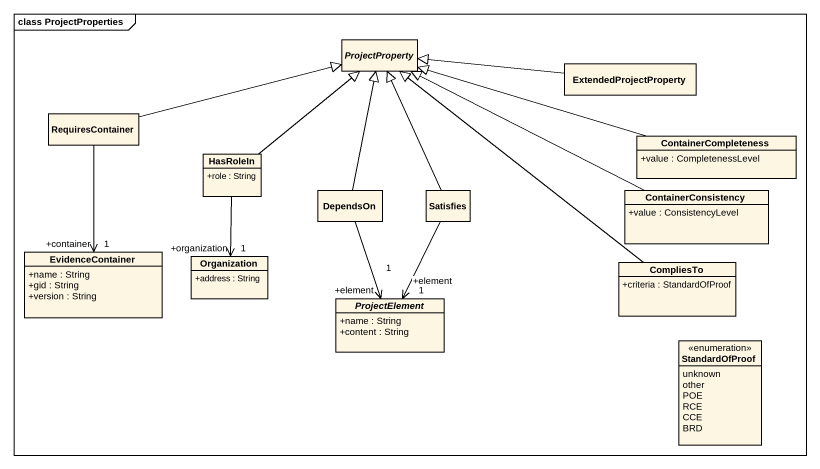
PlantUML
@startuml
mainframe class ProjectProperties
hide circle
hide empty members
skinparam classAttributeIconSize 0
abstract class ProjectProperty
class ExtendedProjectProperty
class RequiresContainer
class HasRoleIn {
  +role : String
}
class ContainerCompleteness {
  +value : CompletenessLevel
}
class DependsOn
class Satisfies
class ContainerConsistency {
  +value : ConsistencyLevel
}
class EvidenceContainer {
  +name : String
  +gid : String
  +version : String
}
class Organization {
  +address : String
}
class CompliesTo {
  +criteria : StandardOfProof
}
abstract class ProjectElement {
  +name : String
  +content : String
}
enum StandardOfProof {
  unknown
  other
  POE
  RCE
  CCE
  BRD
}
ExtendedProjectProperty -left-|> ProjectProperty
RequiresContainer -right-|> ProjectProperty
RequiresContainer --> "+container\n1" EvidenceContainer
HasRoleIn -up-|> ProjectProperty
HasRoleIn --> "+organization\n1" Organization
ContainerCompleteness -left-|> ProjectProperty
DependsOn -up-|> ProjectProperty
DependsOn --> "+element\n1" ProjectElement
Satisfies -up-|> ProjectProperty
Satisfies --> "1\n+element" ProjectElement
ContainerConsistency -left-|> ProjectProperty
CompliesTo -up-|> ProjectProperty
@enduml
